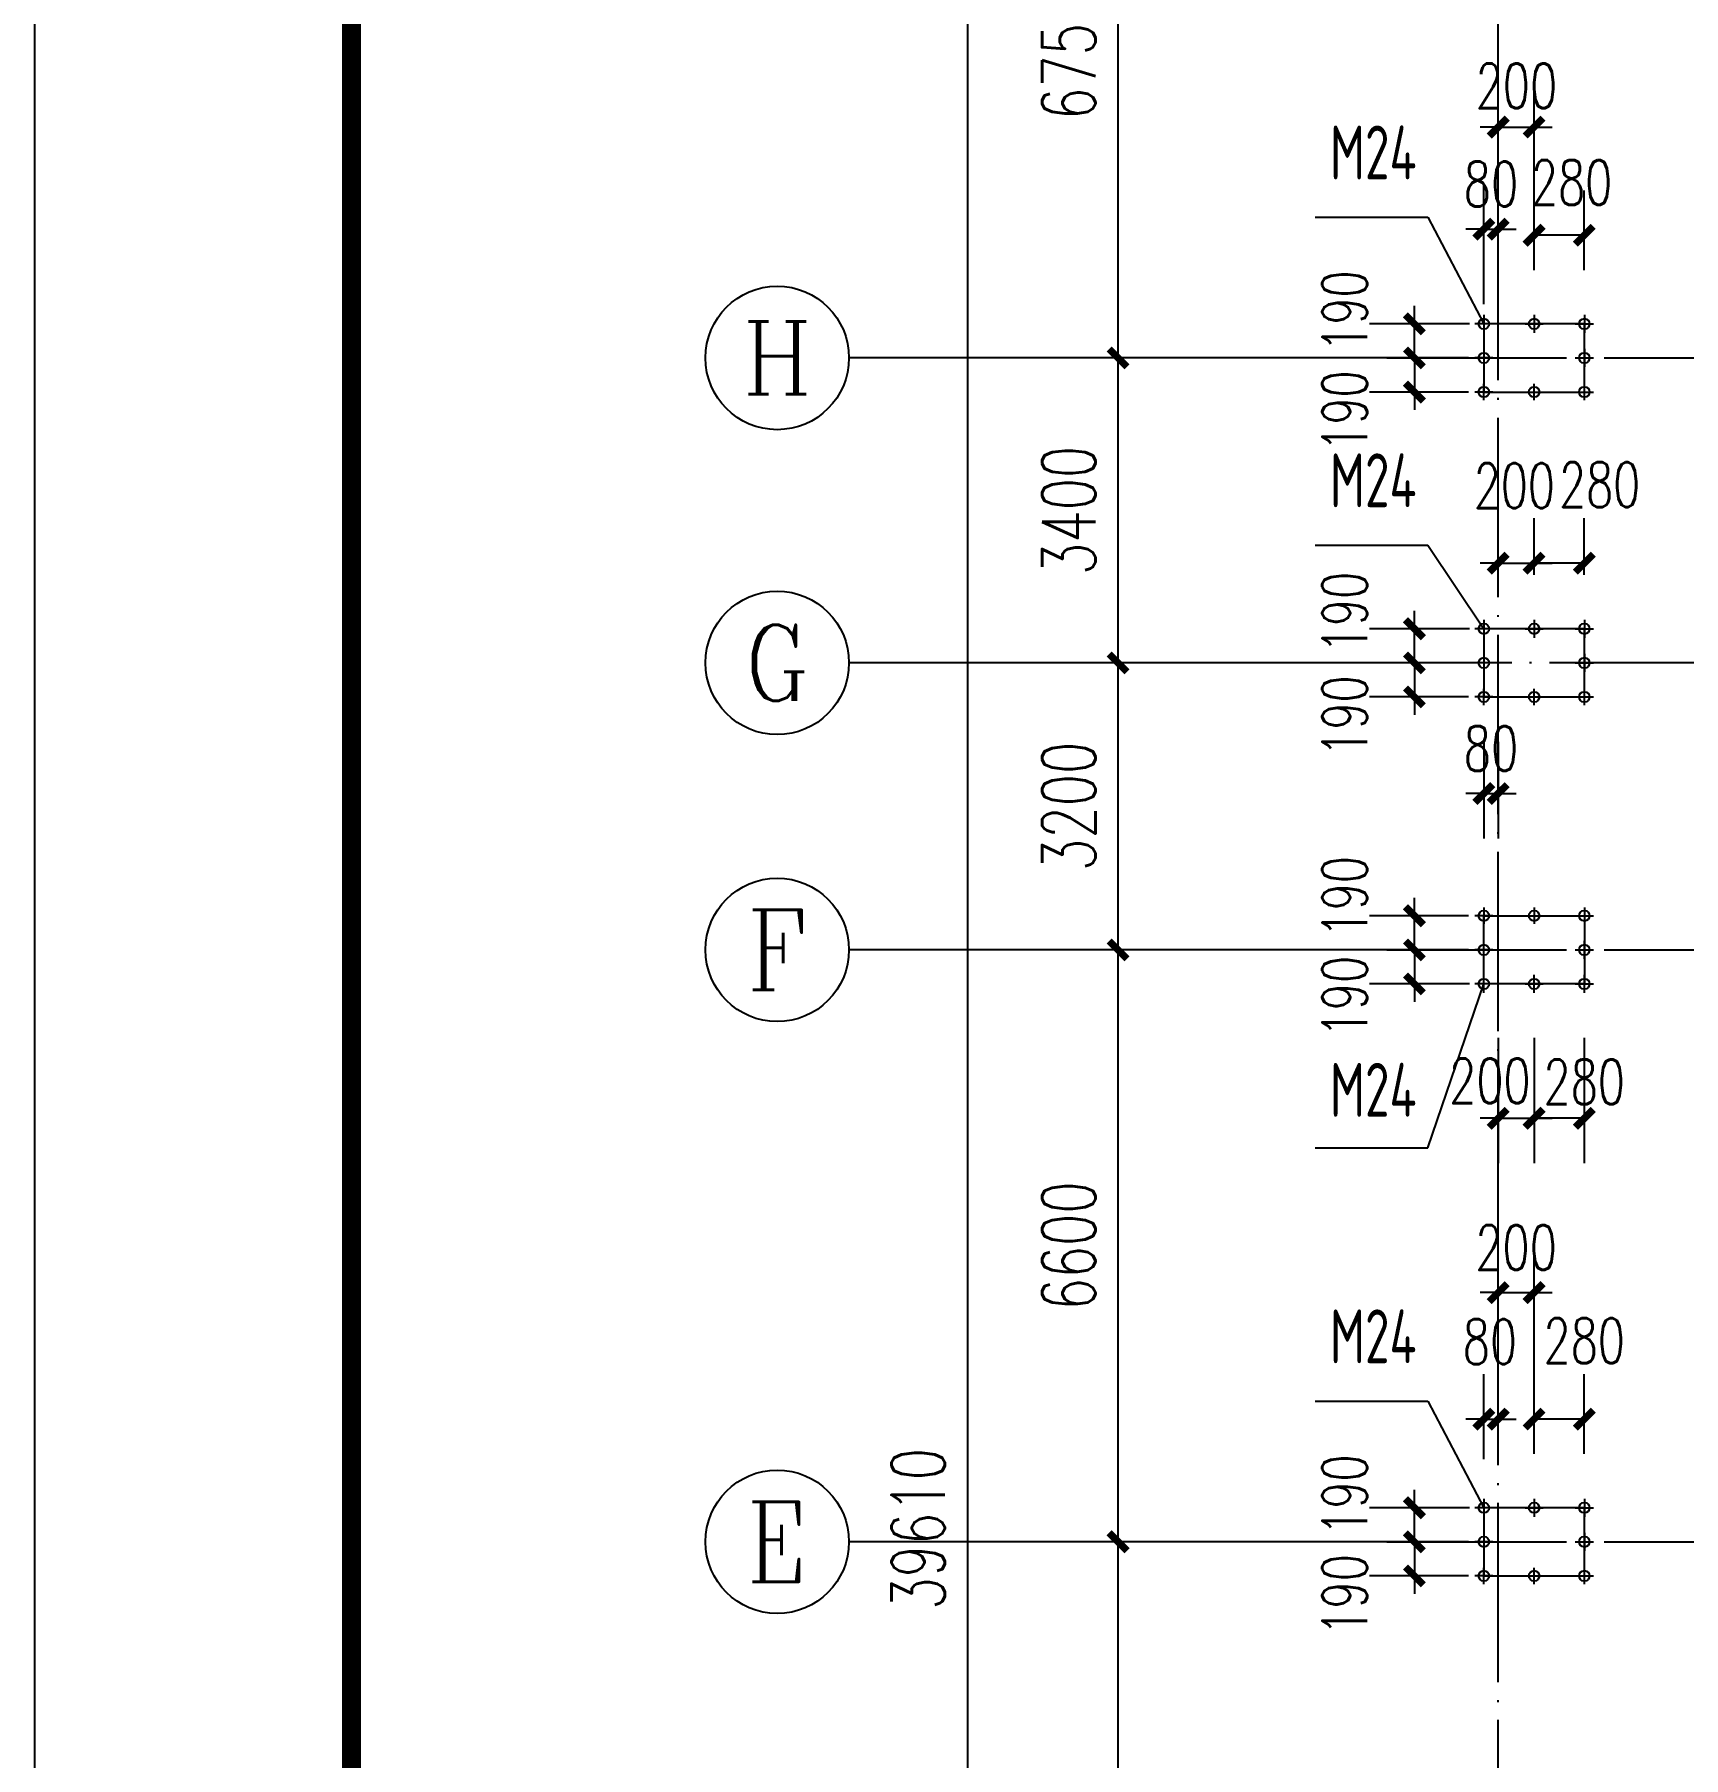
# Model space of a CAD drawing. Extents: x -89996 to 1006241, y -2176 to 440573.
# Drawn here: x 396096 to 414479, y 133138 to 152350 of the extents above; entities that cross this region are included whole.
import ezdxf
from ezdxf.enums import TextEntityAlignment as Align

# ---------------------------------------------------------------- set-up
doc = ezdxf.new("R2010")
doc.units = 0
doc.header["$LTSCALE"] = 1000
doc.header["$MEASUREMENT"] = 0
doc.linetypes.add('DOTE', pattern=[2.42, 2, -0.2, 0.02, -0.2])
for name, color, linetype in [('AXIS', 3, 'Continuous'), ('AXIS_TEXT', 7, 'Continuous'), ('DOTE', 1, 'DOTE'), ('PUB_TITLE', 4, 'Continuous'), ('TEXT', 7, 'Continuous'), ('WALL', 9, 'Continuous')]:
    doc.layers.add(name, color=color, linetype=linetype)
doc.styles.add('_TCH_AXIS', font='COMPLEX', dxfattribs={"bigfont": 'GBCBIG'})
doc.styles.add('_TCH_DIM_T3', font='SIMPLEX', dxfattribs={"width": 0.705882, "bigfont": 'GBCBIG'})
doc.styles.add('COMPLEX', font='COMPLEX')
doc.styles.add('TSSD_Label', font='tssdeng.shx', dxfattribs={"width": 0.7, "bigfont": 'hztxt.shx'})
doc.dimstyles.new('_TCH_ARCH&&200', dxfattribs={"dimtxt": 595, "dimasz": 200, "dimexe": 500, "dimexo": 600, "dimgap": 252.5, "dimtad": 1, "dimdec": 0, "dimzin": 0, "dimdsep": 46, "dimtxsty": '_TCH_DIM_T3', "dimblk": 'ARCHTICK', "dimcen": 0.09, "dimclrt": 7, "dimazin": 2, "dimtfac": 1, "dimtdec": 0, "dimtix": 1, "dimtmove": 2, "dimatfit": 3, "dimfxl": 0, "dimtolj": 1, "dimtzin": 0, "dimarcsym": 0})
doc.dimstyles.new('TCH-200-1', dxfattribs={"dimtxt": 595, "dimasz": 200, "dimexe": 500, "dimexo": 600, "dimgap": 252.5, "dimtad": 1, "dimdec": 0, "dimzin": 0, "dimdsep": 46, "dimtxsty": '_TCH_DIM_T3', "dimblk": 'ARCHTICK', "dimcen": 0.09, "dimclrd": 3, "dimclre": 3, "dimclrt": 7, "dimazin": 2, "dimtfac": 1, "dimtdec": 0, "dimtix": 1, "dimtmove": 2, "dimatfit": 3, "dimfxl": 0, "dimtolj": 1, "dimtzin": 0, "dimarcsym": 0})
doc.dimstyles.new('TCH-200-2', dxfattribs={"dimtxt": 500, "dimasz": 200, "dimexe": 500, "dimexo": 600, "dimgap": 252.5, "dimtad": 1, "dimdec": 0, "dimlfac": 0.5, "dimzin": 0, "dimdsep": 46, "dimtxsty": '_TCH_DIM_T3', "dimblk": 'ARCHTICK', "dimcen": 0.09, "dimclrd": 124, "dimclre": 124, "dimclrt": 7, "dimazin": 2, "dimtfac": 1, "dimtdec": 0, "dimtix": 1, "dimtmove": 2, "dimatfit": 3, "dimfxl": 0, "dimtolj": 1, "dimtzin": 0, "dimarcsym": 0})

# ---------------------------------------------------------------- blocks, each defined once
blk = doc.blocks.new('_ArchTick')
at = {"color": 0, "linetype": 'ByBlock', "const_width": 0.4}
blk.add_lwpolyline([(-0.5, -0.5), (0.5, 0.5)], dxfattribs=at)
blk = doc.blocks.new('*D1260')
at = {"layer": 'Defpoints', "color": 0, "transparency": 16777216}
for p in [(412413, 155493), (406497, 115883), (412413, 115883)]:
    blk.add_point(p, dxfattribs=at)
at = {"layer": 'WALL', "color": 3, "lineweight": -2, "transparency": 16777216}
for p, q in [((411813, 155493), (405997, 155493)), ((406497, 155493), (406497, 115883)), ((411813, 115883), (405997, 115883))]:
    blk.add_line(p, q, dxfattribs=at)
at = {"layer": 'WALL', "color": 3, "lineweight": -2, "transparency": 16777216, "xscale": 200, "yscale": 200, "zscale": 200}
for p, rotation in [((406497, 155493), 90), ((406497, 115883), 270)]:
    blk.add_blockref('_ArchTick', p, dxfattribs=dict(at, rotation=rotation))
at = {"layer": 'WALL', "color": 7, "transparency": 16777216, "insert": (405947, 135688), "char_height": 595, "attachment_point": 5, "rotation": 90, "style": '_TCH_DIM_T3'}
blk.add_mtext('\\A1;39610', dxfattribs=at)
blk = doc.blocks.new('*D2368')
at = {"color": 124, "linetype": 'ByBlock', "lineweight": -2, "transparency": 16777216}
for p, q in [((411479, 148743), (411479, 148943)), ((412083, 148743), (410979, 148743)), ((411479, 148743), (411479, 148363)), ((412081, 148363), (410979, 148363)), ((411479, 148363), (411479, 148163))]:
    blk.add_line(p, q, dxfattribs=at)
at = {"layer": 'Defpoints', "color": 0, "linetype": 'ByBlock', "transparency": 16777216}
for p in [(412683, 148743), (411479, 148363), (412681, 148363)]:
    blk.add_point(p, dxfattribs=at)
at = {"color": 124, "linetype": 'ByBlock', "lineweight": -2, "transparency": 16777216, "xscale": 200, "yscale": 200, "zscale": 200}
for p, rotation in [((411479, 148743), 270), ((411479, 148363), 90)]:
    blk.add_blockref('_ArchTick', p, dxfattribs=dict(at, rotation=rotation))
at = {"color": 7, "linetype": 'ByBlock', "transparency": 16777216, "insert": (410702, 148151), "char_height": 500, "attachment_point": 5, "rotation": 90, "style": '_TCH_DIM_T3'}
blk.add_mtext('\\A1;190', dxfattribs=at)
blk = doc.blocks.new('*D2369')
at = {"color": 124, "linetype": 'ByBlock', "lineweight": -2, "transparency": 16777216}
for p, q in [((411479, 149123), (411479, 149323)), ((412094, 149123), (410979, 149123)), ((411479, 148743), (411479, 149123)), ((412083, 148743), (410979, 148743)), ((411479, 148743), (411479, 148543))]:
    blk.add_line(p, q, dxfattribs=at)
at = {"layer": 'Defpoints', "color": 0, "linetype": 'ByBlock', "transparency": 16777216}
for p in [(411479, 149123), (412694, 149123), (412683, 148743)]:
    blk.add_point(p, dxfattribs=at)
at = {"color": 124, "linetype": 'ByBlock', "lineweight": -2, "transparency": 16777216, "xscale": 200, "yscale": 200, "zscale": 200}
for p, rotation in [((411479, 149123), 270), ((411479, 148743), 90)]:
    blk.add_blockref('_ArchTick', p, dxfattribs=dict(at, rotation=rotation))
at = {"color": 7, "linetype": 'ByBlock', "transparency": 16777216, "insert": (410702, 149265), "char_height": 500, "attachment_point": 5, "rotation": 90, "style": '_TCH_DIM_T3'}
blk.add_mtext('\\A1;190', dxfattribs=at)
blk = doc.blocks.new('*D2370')
at = {"color": 124, "linetype": 'ByBlock', "lineweight": -2, "transparency": 16777216}
for p, q in [((412413, 149723), (412413, 151817)), ((412813, 149723), (412813, 151817)), ((412413, 151317), (412213, 151317)), ((412413, 151317), (412813, 151317)), ((412813, 151317), (413013, 151317))]:
    blk.add_line(p, q, dxfattribs=at)
at = {"layer": 'Defpoints', "color": 0, "linetype": 'ByBlock', "transparency": 16777216}
for p in [(412813, 151317), (412413, 149123), (412813, 149123)]:
    blk.add_point(p, dxfattribs=at)
at = {"color": 124, "linetype": 'ByBlock', "lineweight": -2, "transparency": 16777216, "xscale": 200, "yscale": 200, "zscale": 200}
blk.add_blockref('_ArchTick', (412413, 151317), dxfattribs=at)
at = {"color": 124, "linetype": 'ByBlock', "lineweight": -2, "transparency": 16777216, "xscale": 200, "yscale": 200, "zscale": 200, "rotation": 180}
blk.add_blockref('_ArchTick', (412813, 151317), dxfattribs=at)
at = {"color": 7, "linetype": 'ByBlock', "transparency": 16777216, "insert": (412616, 151777), "char_height": 500, "attachment_point": 5, "style": '_TCH_DIM_T3'}
blk.add_mtext('\\A1;200', dxfattribs=at)
blk = doc.blocks.new('*D2371')
at = {"color": 124, "linetype": 'ByBlock', "lineweight": -2, "transparency": 16777216}
for p, q in [((412813, 149723), (412813, 150611)), ((413373, 149723), (413373, 150611)), ((413373, 150111), (412813, 150111))]:
    blk.add_line(p, q, dxfattribs=at)
at = {"layer": 'Defpoints', "color": 0, "linetype": 'ByBlock', "transparency": 16777216}
for p in [(412813, 150111), (412813, 149123), (413373, 149123)]:
    blk.add_point(p, dxfattribs=at)
at = {"color": 124, "linetype": 'ByBlock', "lineweight": -2, "transparency": 16777216, "xscale": 200, "yscale": 200, "zscale": 200, "rotation": 180}
blk.add_blockref('_ArchTick', (412813, 150111), dxfattribs=at)
at = {"color": 124, "linetype": 'ByBlock', "lineweight": -2, "transparency": 16777216, "xscale": 200, "yscale": 200, "zscale": 200}
blk.add_blockref('_ArchTick', (413373, 150111), dxfattribs=at)
at = {"color": 7, "linetype": 'ByBlock', "transparency": 16777216, "insert": (413232, 150699), "char_height": 500, "attachment_point": 5, "style": '_TCH_DIM_T3'}
blk.add_mtext('\\A1;280', dxfattribs=at)
blk = doc.blocks.new('*D2388')
at = {"color": 124, "linetype": 'ByBlock', "lineweight": -2, "transparency": 16777216}
for p, q in [((411479, 145343), (411479, 145543)), ((412083, 145343), (410979, 145343)), ((411479, 145343), (411479, 144963)), ((412081, 144963), (410979, 144963)), ((411479, 144963), (411479, 144763))]:
    blk.add_line(p, q, dxfattribs=at)
at = {"layer": 'Defpoints', "color": 0, "linetype": 'ByBlock', "transparency": 16777216}
for p in [(412683, 145343), (411479, 144963), (412681, 144963)]:
    blk.add_point(p, dxfattribs=at)
at = {"color": 124, "linetype": 'ByBlock', "lineweight": -2, "transparency": 16777216, "xscale": 200, "yscale": 200, "zscale": 200}
for p, rotation in [((411479, 145343), 270), ((411479, 144963), 90)]:
    blk.add_blockref('_ArchTick', p, dxfattribs=dict(at, rotation=rotation))
at = {"color": 7, "linetype": 'ByBlock', "transparency": 16777216, "insert": (410702, 144751), "char_height": 500, "attachment_point": 5, "rotation": 90, "style": '_TCH_DIM_T3'}
blk.add_mtext('\\A1;190', dxfattribs=at)
blk = doc.blocks.new('*D2389')
at = {"color": 124, "linetype": 'ByBlock', "lineweight": -2, "transparency": 16777216}
for p, q in [((411479, 145723), (411479, 145923)), ((412094, 145723), (410979, 145723)), ((411479, 145343), (411479, 145723)), ((412083, 145343), (410979, 145343)), ((411479, 145343), (411479, 145143))]:
    blk.add_line(p, q, dxfattribs=at)
at = {"layer": 'Defpoints', "color": 0, "linetype": 'ByBlock', "transparency": 16777216}
for p in [(411479, 145723), (412694, 145723), (412683, 145343)]:
    blk.add_point(p, dxfattribs=at)
at = {"color": 124, "linetype": 'ByBlock', "lineweight": -2, "transparency": 16777216, "xscale": 200, "yscale": 200, "zscale": 200}
for p, rotation in [((411479, 145723), 270), ((411479, 145343), 90)]:
    blk.add_blockref('_ArchTick', p, dxfattribs=dict(at, rotation=rotation))
at = {"color": 7, "linetype": 'ByBlock', "transparency": 16777216, "insert": (410702, 145905), "char_height": 500, "attachment_point": 5, "rotation": 90, "style": '_TCH_DIM_T3'}
blk.add_mtext('\\A1;190', dxfattribs=at)
blk = doc.blocks.new('*D2390')
at = {"color": 124, "linetype": 'ByBlock', "lineweight": -2, "transparency": 16777216}
for p, q in [((412413, 146323), (412413, 146955)), ((412813, 146323), (412813, 146955)), ((412413, 146455), (412213, 146455)), ((412413, 146455), (412813, 146455)), ((412813, 146455), (413013, 146455))]:
    blk.add_line(p, q, dxfattribs=at)
at = {"layer": 'Defpoints', "color": 0, "linetype": 'ByBlock', "transparency": 16777216}
for p in [(412813, 146455), (412413, 145723), (412813, 145723)]:
    blk.add_point(p, dxfattribs=at)
at = {"color": 124, "linetype": 'ByBlock', "lineweight": -2, "transparency": 16777216, "xscale": 200, "yscale": 200, "zscale": 200}
blk.add_blockref('_ArchTick', (412413, 146455), dxfattribs=at)
at = {"color": 124, "linetype": 'ByBlock', "lineweight": -2, "transparency": 16777216, "xscale": 200, "yscale": 200, "zscale": 200, "rotation": 180}
blk.add_blockref('_ArchTick', (412813, 146455), dxfattribs=at)
at = {"color": 7, "linetype": 'ByBlock', "transparency": 16777216, "insert": (412593, 147319), "char_height": 500, "attachment_point": 5, "style": '_TCH_DIM_T3'}
blk.add_mtext('\\A1;200', dxfattribs=at)
blk = doc.blocks.new('*D2391')
at = {"color": 124, "linetype": 'ByBlock', "lineweight": -2, "transparency": 16777216}
for p, q in [((412813, 146323), (412813, 146955)), ((413373, 146323), (413373, 146955)), ((413373, 146455), (412813, 146455))]:
    blk.add_line(p, q, dxfattribs=at)
at = {"layer": 'Defpoints', "color": 0, "linetype": 'ByBlock', "transparency": 16777216}
for p in [(412813, 146455), (412813, 145723), (413373, 145723)]:
    blk.add_point(p, dxfattribs=at)
at = {"color": 124, "linetype": 'ByBlock', "lineweight": -2, "transparency": 16777216, "xscale": 200, "yscale": 200, "zscale": 200, "rotation": 180}
blk.add_blockref('_ArchTick', (412813, 146455), dxfattribs=at)
at = {"color": 124, "linetype": 'ByBlock', "lineweight": -2, "transparency": 16777216, "xscale": 200, "yscale": 200, "zscale": 200}
blk.add_blockref('_ArchTick', (413373, 146455), dxfattribs=at)
at = {"color": 7, "linetype": 'ByBlock', "transparency": 16777216, "insert": (413544, 147330), "char_height": 500, "attachment_point": 5, "style": '_TCH_DIM_T3'}
blk.add_mtext('\\A1;280', dxfattribs=at)
blk = doc.blocks.new('*D2396')
at = {"color": 124, "linetype": 'ByBlock', "lineweight": -2, "transparency": 16777216}
for p, q in [((411479, 135543), (411479, 135743)), ((412083, 135543), (410979, 135543)), ((411479, 135543), (411479, 135163)), ((412081, 135163), (410979, 135163)), ((411479, 135163), (411479, 134963))]:
    blk.add_line(p, q, dxfattribs=at)
at = {"layer": 'Defpoints', "color": 0, "linetype": 'ByBlock', "transparency": 16777216}
for p in [(412683, 135543), (411479, 135163), (412681, 135163)]:
    blk.add_point(p, dxfattribs=at)
at = {"color": 124, "linetype": 'ByBlock', "lineweight": -2, "transparency": 16777216, "xscale": 200, "yscale": 200, "zscale": 200}
for p, rotation in [((411479, 135543), 270), ((411479, 135163), 90)]:
    blk.add_blockref('_ArchTick', p, dxfattribs=dict(at, rotation=rotation))
at = {"color": 7, "linetype": 'ByBlock', "transparency": 16777216, "insert": (410702, 134951), "char_height": 500, "attachment_point": 5, "rotation": 90, "style": '_TCH_DIM_T3'}
blk.add_mtext('\\A1;190', dxfattribs=at)
blk = doc.blocks.new('*D2397')
at = {"color": 124, "linetype": 'ByBlock', "lineweight": -2, "transparency": 16777216}
for p, q in [((411479, 135923), (411479, 136123)), ((412094, 135923), (410979, 135923)), ((411479, 135543), (411479, 135923)), ((412083, 135543), (410979, 135543)), ((411479, 135543), (411479, 135343))]:
    blk.add_line(p, q, dxfattribs=at)
at = {"layer": 'Defpoints', "color": 0, "linetype": 'ByBlock', "transparency": 16777216}
for p in [(411479, 135923), (412694, 135923), (412683, 135543)]:
    blk.add_point(p, dxfattribs=at)
at = {"color": 124, "linetype": 'ByBlock', "lineweight": -2, "transparency": 16777216, "xscale": 200, "yscale": 200, "zscale": 200}
for p, rotation in [((411479, 135923), 270), ((411479, 135543), 90)]:
    blk.add_blockref('_ArchTick', p, dxfattribs=dict(at, rotation=rotation))
at = {"color": 7, "linetype": 'ByBlock', "transparency": 16777216, "insert": (410702, 136065), "char_height": 500, "attachment_point": 5, "rotation": 90, "style": '_TCH_DIM_T3'}
blk.add_mtext('\\A1;190', dxfattribs=at)
blk = doc.blocks.new('*D2398')
at = {"color": 124, "linetype": 'ByBlock', "lineweight": -2, "transparency": 16777216}
for p, q in [((412253, 136463), (412253, 137411)), ((412413, 136458), (412413, 137411)), ((412253, 136911), (412053, 136911)), ((412253, 136911), (412413, 136911)), ((412413, 136911), (412613, 136911))]:
    blk.add_line(p, q, dxfattribs=at)
at = {"layer": 'Defpoints', "color": 0, "linetype": 'ByBlock', "transparency": 16777216}
for p in [(412413, 136911), (412253, 135863), (412413, 135858)]:
    blk.add_point(p, dxfattribs=at)
at = {"color": 124, "linetype": 'ByBlock', "lineweight": -2, "transparency": 16777216, "xscale": 200, "yscale": 200, "zscale": 200}
blk.add_blockref('_ArchTick', (412253, 136911), dxfattribs=at)
at = {"color": 124, "linetype": 'ByBlock', "lineweight": -2, "transparency": 16777216, "xscale": 200, "yscale": 200, "zscale": 200, "rotation": 180}
blk.add_blockref('_ArchTick', (412413, 136911), dxfattribs=at)
at = {"color": 7, "linetype": 'ByBlock', "transparency": 16777216, "insert": (412321, 137775), "char_height": 500, "attachment_point": 5, "style": '_TCH_DIM_T3'}
blk.add_mtext('\\A1;80', dxfattribs=at)
blk = doc.blocks.new('*D2399')
at = {"color": 124, "linetype": 'ByBlock', "lineweight": -2, "transparency": 16777216}
for p, q in [((412813, 136523), (412813, 137411)), ((413373, 136523), (413373, 137411)), ((413373, 136911), (412813, 136911))]:
    blk.add_line(p, q, dxfattribs=at)
at = {"layer": 'Defpoints', "color": 0, "linetype": 'ByBlock', "transparency": 16777216}
for p in [(412813, 136911), (412813, 135923), (413373, 135923)]:
    blk.add_point(p, dxfattribs=at)
at = {"color": 124, "linetype": 'ByBlock', "lineweight": -2, "transparency": 16777216, "xscale": 200, "yscale": 200, "zscale": 200, "rotation": 180}
blk.add_blockref('_ArchTick', (412813, 136911), dxfattribs=at)
at = {"color": 124, "linetype": 'ByBlock', "lineweight": -2, "transparency": 16777216, "xscale": 200, "yscale": 200, "zscale": 200}
blk.add_blockref('_ArchTick', (413373, 136911), dxfattribs=at)
at = {"color": 7, "linetype": 'ByBlock', "transparency": 16777216, "insert": (413372, 137785), "char_height": 500, "attachment_point": 5, "style": '_TCH_DIM_T3'}
blk.add_mtext('\\A1;280', dxfattribs=at)
blk = doc.blocks.new('*D2408')
at = {"color": 124, "linetype": 'ByBlock', "lineweight": -2, "transparency": 16777216}
for p, q in [((411479, 142523), (411479, 142723)), ((412081, 142523), (410979, 142523)), ((411479, 142143), (411479, 142523)), ((412083, 142143), (410979, 142143)), ((411479, 142143), (411479, 141943))]:
    blk.add_line(p, q, dxfattribs=at)
at = {"layer": 'Defpoints', "color": 0, "linetype": 'ByBlock', "transparency": 16777216}
for p in [(411479, 142523), (412681, 142523), (412683, 142143)]:
    blk.add_point(p, dxfattribs=at)
at = {"color": 124, "linetype": 'ByBlock', "lineweight": -2, "transparency": 16777216, "xscale": 200, "yscale": 200, "zscale": 200}
for p, rotation in [((411479, 142523), 270), ((411479, 142143), 90)]:
    blk.add_blockref('_ArchTick', p, dxfattribs=dict(at, rotation=rotation))
at = {"color": 7, "linetype": 'ByBlock', "transparency": 16777216, "insert": (410702, 142735), "char_height": 500, "attachment_point": 5, "rotation": 90, "style": '_TCH_DIM_T3'}
blk.add_mtext('\\A1;190', dxfattribs=at)
blk = doc.blocks.new('*D2409')
at = {"color": 124, "linetype": 'ByBlock', "lineweight": -2, "transparency": 16777216}
for p, q in [((411479, 142143), (411479, 142343)), ((412083, 142143), (410979, 142143)), ((411479, 142143), (411479, 141763)), ((412094, 141763), (410979, 141763)), ((411479, 141763), (411479, 141563))]:
    blk.add_line(p, q, dxfattribs=at)
at = {"layer": 'Defpoints', "color": 0, "linetype": 'ByBlock', "transparency": 16777216}
for p in [(412683, 142143), (411479, 141763), (412694, 141763)]:
    blk.add_point(p, dxfattribs=at)
at = {"color": 124, "linetype": 'ByBlock', "lineweight": -2, "transparency": 16777216, "xscale": 200, "yscale": 200, "zscale": 200}
for p, rotation in [((411479, 142143), 270), ((411479, 141763), 90)]:
    blk.add_blockref('_ArchTick', p, dxfattribs=dict(at, rotation=rotation))
at = {"color": 7, "linetype": 'ByBlock', "transparency": 16777216, "insert": (410702, 141622), "char_height": 500, "attachment_point": 5, "rotation": 90, "style": '_TCH_DIM_T3'}
blk.add_mtext('\\A1;190', dxfattribs=at)
blk = doc.blocks.new('*D2410')
at = {"color": 124, "linetype": 'ByBlock', "lineweight": -2, "transparency": 16777216}
for p, q in [((412413, 141163), (412413, 139765)), ((412813, 141163), (412813, 139765)), ((412413, 140265), (412213, 140265)), ((412413, 140265), (412813, 140265)), ((412813, 140265), (413013, 140265))]:
    blk.add_line(p, q, dxfattribs=at)
at = {"layer": 'Defpoints', "color": 0, "linetype": 'ByBlock', "transparency": 16777216}
for p in [(412413, 141763), (412813, 141763), (412813, 140265)]:
    blk.add_point(p, dxfattribs=at)
at = {"color": 124, "linetype": 'ByBlock', "lineweight": -2, "transparency": 16777216, "xscale": 200, "yscale": 200, "zscale": 200}
blk.add_blockref('_ArchTick', (412413, 140265), dxfattribs=at)
at = {"color": 124, "linetype": 'ByBlock', "lineweight": -2, "transparency": 16777216, "xscale": 200, "yscale": 200, "zscale": 200, "rotation": 180}
blk.add_blockref('_ArchTick', (412813, 140265), dxfattribs=at)
at = {"color": 7, "linetype": 'ByBlock', "transparency": 16777216, "insert": (412321, 140683), "char_height": 500, "attachment_point": 5, "style": '_TCH_DIM_T3'}
blk.add_mtext('\\A1;200', dxfattribs=at)
blk = doc.blocks.new('*D2411')
at = {"color": 124, "linetype": 'ByBlock', "lineweight": -2, "transparency": 16777216}
for p, q in [((412813, 141163), (412813, 139765)), ((413373, 141163), (413373, 139765)), ((413373, 140265), (412813, 140265))]:
    blk.add_line(p, q, dxfattribs=at)
at = {"layer": 'Defpoints', "color": 0, "linetype": 'ByBlock', "transparency": 16777216}
for p in [(412813, 141763), (413373, 141763), (412813, 140265)]:
    blk.add_point(p, dxfattribs=at)
at = {"color": 124, "linetype": 'ByBlock', "lineweight": -2, "transparency": 16777216, "xscale": 200, "yscale": 200, "zscale": 200, "rotation": 180}
blk.add_blockref('_ArchTick', (412813, 140265), dxfattribs=at)
at = {"color": 124, "linetype": 'ByBlock', "lineweight": -2, "transparency": 16777216, "xscale": 200, "yscale": 200, "zscale": 200}
blk.add_blockref('_ArchTick', (413373, 140265), dxfattribs=at)
at = {"color": 7, "linetype": 'ByBlock', "transparency": 16777216, "insert": (413372, 140672), "char_height": 500, "attachment_point": 5, "style": '_TCH_DIM_T3'}
blk.add_mtext('\\A1;280', dxfattribs=at)
blk = doc.blocks.new('*D2631')
at = {"color": 124, "linetype": 'ByBlock', "lineweight": -2, "transparency": 16777216}
for p, q in [((412253, 144464), (412253, 143386)), ((412413, 144464), (412413, 143386)), ((412253, 143886), (412053, 143886)), ((412253, 143886), (412413, 143886)), ((412413, 143886), (412613, 143886))]:
    blk.add_line(p, q, dxfattribs=at)
at = {"layer": 'Defpoints', "color": 0, "linetype": 'ByBlock', "transparency": 16777216}
for p in [(412253, 145064), (412413, 145064), (412413, 143886)]:
    blk.add_point(p, dxfattribs=at)
at = {"color": 124, "linetype": 'ByBlock', "lineweight": -2, "transparency": 16777216, "xscale": 200, "yscale": 200, "zscale": 200}
blk.add_blockref('_ArchTick', (412253, 143886), dxfattribs=at)
at = {"color": 124, "linetype": 'ByBlock', "lineweight": -2, "transparency": 16777216, "xscale": 200, "yscale": 200, "zscale": 200, "rotation": 180}
blk.add_blockref('_ArchTick', (412413, 143886), dxfattribs=at)
at = {"color": 7, "linetype": 'ByBlock', "transparency": 16777216, "insert": (412333, 144389), "char_height": 500, "attachment_point": 5, "style": '_TCH_DIM_T3'}
blk.add_mtext('\\A1;80', dxfattribs=at)
blk = doc.blocks.new('*D2632')
at = {"color": 124, "linetype": 'ByBlock', "lineweight": -2, "transparency": 16777216}
for p, q in [((412253, 149343), (412253, 150679)), ((412413, 149343), (412413, 150679)), ((412253, 150179), (412053, 150179)), ((412253, 150179), (412413, 150179)), ((412413, 150179), (412613, 150179))]:
    blk.add_line(p, q, dxfattribs=at)
at = {"layer": 'Defpoints', "color": 0, "linetype": 'ByBlock', "transparency": 16777216}
for p in [(412413, 150179), (412253, 148743), (412413, 148743)]:
    blk.add_point(p, dxfattribs=at)
at = {"color": 124, "linetype": 'ByBlock', "lineweight": -2, "transparency": 16777216, "xscale": 200, "yscale": 200, "zscale": 200}
blk.add_blockref('_ArchTick', (412253, 150179), dxfattribs=at)
at = {"color": 124, "linetype": 'ByBlock', "lineweight": -2, "transparency": 16777216, "xscale": 200, "yscale": 200, "zscale": 200, "rotation": 180}
blk.add_blockref('_ArchTick', (412413, 150179), dxfattribs=at)
at = {"color": 7, "linetype": 'ByBlock', "transparency": 16777216, "insert": (412333, 150682), "char_height": 500, "attachment_point": 5, "style": '_TCH_DIM_T3'}
blk.add_mtext('\\A1;80', dxfattribs=at)
blk = doc.blocks.new('*D2633')
at = {"color": 124, "linetype": 'ByBlock', "lineweight": -2, "transparency": 16777216}
for p, q in [((412413, 136523), (412413, 138821)), ((412813, 136523), (412813, 138821)), ((412413, 138321), (412213, 138321)), ((412413, 138321), (412813, 138321)), ((412813, 138321), (413013, 138321))]:
    blk.add_line(p, q, dxfattribs=at)
at = {"layer": 'Defpoints', "color": 0, "linetype": 'ByBlock', "transparency": 16777216}
for p in [(412813, 138321), (412413, 135923), (412813, 135923)]:
    blk.add_point(p, dxfattribs=at)
at = {"color": 124, "linetype": 'ByBlock', "lineweight": -2, "transparency": 16777216, "xscale": 200, "yscale": 200, "zscale": 200}
blk.add_blockref('_ArchTick', (412413, 138321), dxfattribs=at)
at = {"color": 124, "linetype": 'ByBlock', "lineweight": -2, "transparency": 16777216, "xscale": 200, "yscale": 200, "zscale": 200, "rotation": 180}
blk.add_blockref('_ArchTick', (412813, 138321), dxfattribs=at)
at = {"color": 7, "linetype": 'ByBlock', "transparency": 16777216, "insert": (412613, 138824), "char_height": 500, "attachment_point": 5, "style": '_TCH_DIM_T3'}
blk.add_mtext('\\A1;200', dxfattribs=at)
blk = doc.blocks.new('*D2682')
at = {"layer": 'AXIS', "color": 0, "lineweight": -2, "transparency": 16777216}
for p, q in [((410573, 135543), (407676, 135543)), ((408176, 128943), (408176, 135543)), ((410573, 128943), (407676, 128943))]:
    blk.add_line(p, q, dxfattribs=at)
at = {"layer": 'Defpoints', "color": 0, "transparency": 16777216}
for p in [(408176, 135543), (411173, 135543), (411173, 128943)]:
    blk.add_point(p, dxfattribs=at)
at = {"layer": 'AXIS', "color": 0, "lineweight": -2, "transparency": 16777216, "xscale": 200, "yscale": 200, "zscale": 200}
for p, rotation in [((408176, 135543), 90), ((408176, 128943), 270)]:
    blk.add_blockref('_ArchTick', p, dxfattribs=dict(at, rotation=rotation))
at = {"layer": 'AXIS', "color": 7, "transparency": 16777216, "insert": (407626, 132243), "char_height": 595, "attachment_point": 5, "rotation": 90, "style": '_TCH_DIM_T3'}
blk.add_mtext('\\A1;6600', dxfattribs=at)
blk = doc.blocks.new('*D2683')
at = {"layer": 'AXIS', "color": 0, "lineweight": -2, "transparency": 16777216}
for p, q in [((410573, 142143), (407676, 142143)), ((408176, 135543), (408176, 142143)), ((410573, 135543), (407676, 135543))]:
    blk.add_line(p, q, dxfattribs=at)
at = {"layer": 'Defpoints', "color": 0, "transparency": 16777216}
for p in [(408176, 142143), (411173, 142143), (411173, 135543)]:
    blk.add_point(p, dxfattribs=at)
at = {"layer": 'AXIS', "color": 0, "lineweight": -2, "transparency": 16777216, "xscale": 200, "yscale": 200, "zscale": 200}
for p, rotation in [((408176, 142143), 90), ((408176, 135543), 270)]:
    blk.add_blockref('_ArchTick', p, dxfattribs=dict(at, rotation=rotation))
at = {"layer": 'AXIS', "color": 7, "transparency": 16777216, "insert": (407626, 138843), "char_height": 595, "attachment_point": 5, "rotation": 90, "style": '_TCH_DIM_T3'}
blk.add_mtext('\\A1;6600', dxfattribs=at)
blk = doc.blocks.new('*D2684')
at = {"layer": 'AXIS', "color": 0, "lineweight": -2, "transparency": 16777216}
for p, q in [((410573, 145343), (407676, 145343)), ((408176, 142143), (408176, 145343)), ((410573, 142143), (407676, 142143))]:
    blk.add_line(p, q, dxfattribs=at)
at = {"layer": 'Defpoints', "color": 0, "transparency": 16777216}
for p in [(408176, 145343), (411173, 145343), (411173, 142143)]:
    blk.add_point(p, dxfattribs=at)
at = {"layer": 'AXIS', "color": 0, "lineweight": -2, "transparency": 16777216, "xscale": 200, "yscale": 200, "zscale": 200}
for p, rotation in [((408176, 145343), 90), ((408176, 142143), 270)]:
    blk.add_blockref('_ArchTick', p, dxfattribs=dict(at, rotation=rotation))
at = {"layer": 'AXIS', "color": 7, "transparency": 16777216, "insert": (407626, 143743), "char_height": 595, "attachment_point": 5, "rotation": 90, "style": '_TCH_DIM_T3'}
blk.add_mtext('\\A1;3200', dxfattribs=at)
blk = doc.blocks.new('*D2685')
at = {"layer": 'AXIS', "color": 0, "lineweight": -2, "transparency": 16777216}
for p, q in [((410573, 148743), (407676, 148743)), ((408176, 145343), (408176, 148743)), ((410573, 145343), (407676, 145343))]:
    blk.add_line(p, q, dxfattribs=at)
at = {"layer": 'Defpoints', "color": 0, "transparency": 16777216}
for p in [(408176, 148743), (411173, 148743), (411173, 145343)]:
    blk.add_point(p, dxfattribs=at)
at = {"layer": 'AXIS', "color": 0, "lineweight": -2, "transparency": 16777216, "xscale": 200, "yscale": 200, "zscale": 200}
for p, rotation in [((408176, 148743), 90), ((408176, 145343), 270)]:
    blk.add_blockref('_ArchTick', p, dxfattribs=dict(at, rotation=rotation))
at = {"layer": 'AXIS', "color": 7, "transparency": 16777216, "insert": (407626, 147043), "char_height": 595, "attachment_point": 5, "rotation": 90, "style": '_TCH_DIM_T3'}
blk.add_mtext('\\A1;3400', dxfattribs=at)
blk = doc.blocks.new('*D2686')
at = {"layer": 'AXIS', "color": 0, "lineweight": -2, "transparency": 16777216}
for p, q in [((410573, 155493), (407676, 155493)), ((408176, 148743), (408176, 155493)), ((410573, 148743), (407676, 148743))]:
    blk.add_line(p, q, dxfattribs=at)
at = {"layer": 'Defpoints', "color": 0, "transparency": 16777216}
for p in [(408176, 155493), (411173, 155493), (411173, 148743)]:
    blk.add_point(p, dxfattribs=at)
at = {"layer": 'AXIS', "color": 0, "lineweight": -2, "transparency": 16777216, "xscale": 200, "yscale": 200, "zscale": 200}
for p, rotation in [((408176, 155493), 90), ((408176, 148743), 270)]:
    blk.add_blockref('_ArchTick', p, dxfattribs=dict(at, rotation=rotation))
at = {"layer": 'AXIS', "color": 7, "transparency": 16777216, "insert": (407626, 152118), "char_height": 595, "attachment_point": 5, "rotation": 90, "style": '_TCH_DIM_T3'}
blk.add_mtext('\\A1;6750', dxfattribs=at)
blk = doc.blocks.new('_AXISO')
blk.add_circle((0, 0), 0.5)
at = {"layer": 'AXIS_TEXT', "style": 'COMPLEX', "width": 1.041667}
blk.add_attdef('A', text='', height=0.56, dxfattribs=at).set_placement((-0.25, -0.28), (0.25, -0.28), align=Align.FIT)

msp = doc.modelspace()

# ---------------------------------------------------------------- linework, layer by layer
for centre in [(412253.48, 149123.22), (412813.48, 149123.22), (413373.48, 149123.22), (412253.48, 148743.22), (413373.48, 148743.22), (412253.48, 148363.22), (412813.48, 148363.22), (413373.48, 148363.22), (412253.48, 145723.22), (412813.48, 145723.22), (413373.48, 145723.22), (412253.48, 145343.22), (413373.48, 145343.22), (412253.48, 144963.22), (412813.48, 144963.22), (413373.48, 144963.22), (412253.48, 142523.22), (412813.48, 142523.22), (413373.48, 142523.22), (412253.48, 142143.22), (413373.48, 142143.22), (412253.48, 141763.22), (412813.48, 141763.22), (413373.48, 141763.22), (412253.48, 135923.22), (412813.48, 135923.22), (413373.48, 135923.22), (412253.48, 135543.22), (413373.48, 135543.22), (412253.48, 135163.22), (412813.48, 135163.22), (413373.48, 135163.22)]:
    msp.add_circle(centre, 58.52)
at = {"layer": 'AXIS'}
for p, q in [((410373.85, 150312), (411627.88, 150312)), ((411627.88, 150312), (412253.48, 149123.22)), ((412354.15, 149123.22), (412152.81, 149123.22)), ((412253.48, 149223.89), (412253.48, 149022.55)), ((412712.81, 149123.22), (412914.15, 149123.22)), ((412813.48, 149223.89), (412813.48, 149022.55)), ((413272.81, 149123.22), (413474.15, 149123.22)), ((413373.48, 149223.89), (413373.48, 149022.55)), ((411173.48, 148743.22), (405176.05, 148743.22)), ((412354.15, 148743.22), (412152.81, 148743.22)), ((412253.48, 148843.89), (412253.48, 148642.55)), ((413272.81, 148743.22), (413474.15, 148743.22)), ((413373.48, 148843.89), (413373.48, 148642.55)), ((412354.15, 148363.22), (412152.81, 148363.22)), ((412253.48, 148272.55), (412253.48, 148453.89)), ((412712.81, 148363.22), (412914.15, 148363.22)), ((412813.48, 148272.55), (412813.48, 148453.89)), ((413272.81, 148363.22), (413474.15, 148363.22)), ((413373.48, 148272.55), (413373.48, 148453.89)), ((410373.85, 146656.66), (411627.88, 146656.66)), ((411627.88, 146656.66), (412253.48, 145723.22)), ((412253.48, 145823.89), (412253.48, 145622.55)), ((412813.48, 145823.89), (412813.48, 145622.55)), ((413373.48, 145823.89), (413373.48, 145622.55)), ((412354.15, 145723.22), (412152.81, 145723.22)), ((412712.81, 145723.22), (412914.15, 145723.22)), ((413272.81, 145723.22), (413474.15, 145723.22)), ((412253.48, 145443.89), (412253.48, 145242.55)), ((413373.48, 145443.89), (413373.48, 145242.55)), ((411173.48, 145343.22), (405176.05, 145343.22)), ((412354.15, 145343.22), (412152.81, 145343.22)), ((413272.81, 145343.22), (413474.15, 145343.22)), ((412253.48, 144872.55), (412253.48, 145053.89)), ((412813.48, 144872.55), (412813.48, 145053.89)), ((413373.48, 144872.55), (413373.48, 145053.89)), ((412354.15, 144963.22), (412152.81, 144963.22)), ((412712.81, 144963.22), (412914.15, 144963.22)), ((413272.81, 144963.22), (413474.15, 144963.22)), ((412253.48, 142613.89), (412253.48, 142432.55)), ((412813.48, 142613.89), (412813.48, 142432.55)), ((413373.48, 142613.89), (413373.48, 142432.55)), ((412354.15, 142523.22), (412152.81, 142523.22)), ((412712.81, 142523.22), (412914.15, 142523.22)), ((413272.81, 142523.22), (413474.15, 142523.22)), ((412253.48, 142042.55), (412253.48, 142243.89)), ((413373.48, 142042.55), (413373.48, 142243.89)), ((411173.48, 142143.22), (405176.05, 142143.22)), ((412354.15, 142143.22), (412152.81, 142143.22)), ((413272.81, 142143.22), (413474.15, 142143.22)), ((412253.48, 141662.55), (412253.48, 141863.89)), ((412813.48, 141662.55), (412813.48, 141863.89)), ((413373.48, 141662.55), (413373.48, 141863.89)), ((411627.88, 139936.99), (412253.48, 141763.22)), ((412354.15, 141763.22), (412152.81, 141763.22)), ((412712.81, 141763.22), (412914.15, 141763.22)), ((413272.81, 141763.22), (413474.15, 141763.22)), ((410373.85, 139936.99), (411627.88, 139936.99)), ((410373.85, 137112), (411627.88, 137112)), ((411627.88, 137112), (412253.48, 135923.22)), ((412253.48, 136023.89), (412253.48, 135822.55)), ((412813.48, 136023.89), (412813.48, 135822.55)), ((413373.48, 136023.89), (413373.48, 135822.55)), ((412354.15, 135923.22), (412152.81, 135923.22)), ((412712.81, 135923.22), (412914.15, 135923.22)), ((413272.81, 135923.22), (413474.15, 135923.22)), ((412253.48, 135643.89), (412253.48, 135442.55)), ((413373.48, 135643.89), (413373.48, 135442.55)), ((411173.48, 135543.22), (405176.05, 135543.22)), ((412354.15, 135543.22), (412152.81, 135543.22)), ((413272.81, 135543.22), (413474.15, 135543.22)), ((412253.48, 135072.55), (412253.48, 135253.89)), ((412813.48, 135072.55), (412813.48, 135253.89)), ((413373.48, 135072.55), (413373.48, 135253.89)), ((412354.15, 135163.22), (412152.81, 135163.22)), ((412712.81, 135163.22), (412914.15, 135163.22)), ((413272.81, 135163.22), (413474.15, 135163.22))]:
    msp.add_line(p, q, dxfattribs=at)
at = {"layer": 'DOTE'}
for p, q in [((412413.48, 114616.43), (412413.48, 156470.01)), ((411173.48, 148743.22), (502173.48, 148743.22)), ((422243.92, 145343.22), (411173.48, 145343.22)), ((411173.48, 142143.22), (502173.48, 142143.22)), ((411173.48, 135543.22), (502173.48, 135543.22))]:
    msp.add_line(p, q, dxfattribs=at)
for points in [[(412253.48, 149123.22), (412253.48, 148363.22), (413373.48, 148363.22), (413373.48, 149123.22)], [(412253.48, 145723.22), (412253.48, 144963.22), (413373.48, 144963.22), (413373.48, 145723.22)], [(412253.48, 141763.22), (412253.48, 142523.22), (413373.48, 142523.22), (413373.48, 141763.22)], [(412253.48, 135923.22), (412253.48, 135163.22), (413373.48, 135163.22), (413373.48, 135923.22)]]:
    msp.add_lwpolyline(points, close=True, dxfattribs=at)
at = {"layer": 'PUB_TITLE'}
msp.add_lwpolyline([(396096.09, 88593.71), (544696.09, 88593.71), (544696.09, 172593.71), (396096.09, 172593.71)], close=True, dxfattribs=at)
at = {"layer": 'PUB_TITLE', "const_width": 212.12}
msp.add_lwpolyline([(399631.44, 90007.85), (399631.44, 171179.57), (543281.95, 171179.57), (543281.95, 90007.85)], close=True, dxfattribs=at)

# ---------------------------------------------------------------- block references
at = {"layer": 'AXIS'}
ref = msp.add_blockref('_AXISO', (404376.05, 148743.22), dxfattribs=dict(at, xscale=1600, yscale=1600, zscale=1600))
ref.add_attrib('A', 'H', dxfattribs={"layer": 'AXIS_TEXT', "height": 811.03, "style": '_TCH_AXIS'}).set_placement((403989.84, 148337.7), (404762.26, 148337.7), align=Align.FIT)
ref = msp.add_blockref('_AXISO', (404376.05, 145343.22), dxfattribs=dict(at, xscale=1600, yscale=1600, zscale=1600))
ref.add_attrib('A', 'G', dxfattribs={"layer": 'AXIS_TEXT', "height": 850.37, "style": '_TCH_AXIS'}).set_placement((404011.61, 144918.04), (404740.49, 144918.04), align=Align.FIT)
ref = msp.add_blockref('_AXISO', (404376.05, 142143.22), dxfattribs=dict(at, xscale=1600, yscale=1600, zscale=1600))
ref.add_attrib('A', 'F', dxfattribs={"layer": 'AXIS_TEXT', "height": 890.88, "style": '_TCH_AXIS'}).set_placement((404036.66, 141697.78), (404715.43, 141697.78), align=Align.FIT)
ref = msp.add_blockref('_AXISO', (404376.05, 135543.22), dxfattribs=dict(at, xscale=1600, yscale=1600, zscale=1600))
ref.add_attrib('A', 'E', dxfattribs={"layer": 'AXIS_TEXT', "height": 890.88, "style": '_TCH_AXIS'}).set_placement((404036.66, 135097.78), (404715.43, 135097.78), align=Align.FIT)

# ---------------------------------------------------------------- texts
at = {"layer": 'TEXT', "style": 'TSSD_Label', "width": 0.7}
for p in [(411019.8, 150554.27), (411019.8, 146898.93), (411019.8, 140102.9), (411019.8, 137354.27)]:
    msp.add_text('M24', height=600, dxfattribs=at).set_placement(p, align=Align.BOTTOM_CENTER)

# ---------------------------------------------------------------- dimensions: what is measured, and where the dimension line sits
at = {"linetype": 'ByBlock'}
for base, p1, p2, angle, picture, middle in [((412813.48, 151316.86), (412413.48, 149123.22), (412813.48, 149123.22), 180, '*D2370', (412615.94, 151776.56)), ((411478.59, 149123.22), (412683.48, 148743.22), (412693.57, 149123.22), 90, '*D2369', (410701.98, 149264.88)), ((411478.59, 148363.22), (412683.48, 148743.22), (412681.09, 148363.22), 270, '*D2368', (410701.98, 148150.96)), ((412813.48, 146455.42), (412413.48, 145723.22), (412813.48, 145723.22), 180, '*D2390', (412593.27, 147319.34)), ((411478.59, 145723.22), (412683.48, 145343.22), (412693.57, 145723.22), 90, '*D2389', (410701.98, 145904.88)), ((411478.59, 144963.22), (412683.48, 145343.22), (412681.09, 144963.22), 270, '*D2388', (410701.98, 144750.96)), ((411478.59, 142523.22), (412683.48, 142143.22), (412681.09, 142523.22), 90, '*D2408', (410701.98, 142735.49)), ((411478.59, 141763.22), (412683.48, 142143.22), (412693.57, 141763.22), 270, '*D2409', (410701.98, 141621.56)), ((412813.48, 140265.07), (412413.48, 141763.22), (412813.48, 141763.22), 180, '*D2410', (412320.89, 140682.66)), ((412413.48, 136910.75), (412253.48, 135863.22), (412413.48, 135857.52), 180, '*D2398', (412320.89, 137774.68)), ((411478.59, 135923.22), (412683.48, 135543.22), (412693.57, 135923.22), 90, '*D2397', (410701.98, 136064.88)), ((411478.59, 135163.22), (412683.48, 135543.22), (412681.09, 135163.22), 270, '*D2396', (410701.98, 134950.96))]:
    dim = msp.add_linear_dim(base=base, p1=p1, p2=p2, angle=angle, dimstyle='TCH-200-2', dxfattribs=at)
    dim.commit()
    dim.dimension.update_dxf_attribs({"geometry": picture, "text_midpoint": middle, "dimtype": 128})
for base, p1, p2, picture, middle in [((412413.48, 150179.31), (412253.48, 148743.22), (412413.48, 148743.22), '*D2632', (412333.48, 150681.81)), ((412413.48, 143886.38), (412253.48, 145063.94), (412413.48, 145063.94), '*D2631', (412333.48, 144388.88)), ((412813.48, 138321.4), (412413.48, 135923.22), (412813.48, 135923.22), '*D2633', (412613.48, 138823.9))]:
    dim = msp.add_linear_dim(base=base, p1=p1, p2=p2, dimstyle='TCH-200-2', dxfattribs=at)
    dim.commit()
    dim.dimension.update_dxf_attribs({"geometry": picture, "text_midpoint": middle})
for base, p1, p2, picture, middle in [((412813.48, 150110.75), (413373.48, 149123.22), (412813.48, 149123.22), '*D2371', (413232.44, 150699.33)), ((412813.48, 146455.42), (413373.48, 145723.22), (412813.48, 145723.22), '*D2391', (413543.67, 147330.08)), ((412813.48, 140265.07), (413373.48, 141763.22), (412813.48, 141763.22), '*D2411', (413371.63, 140671.92)), ((412813.48, 136910.75), (413373.48, 135923.22), (412813.48, 135923.22), '*D2399', (413371.63, 137785.42))]:
    dim = msp.add_linear_dim(base=base, p1=p1, p2=p2, dimstyle='TCH-200-2', dxfattribs=at)
    dim.commit()
    dim.dimension.update_dxf_attribs({"geometry": picture, "text_midpoint": middle, "dimtype": 128})
at = {"layer": 'AXIS'}
for p1, p2, picture, middle in [((411173.48, 148743.22), (411173.48, 155493.22), '*D2686', (407626.05, 152118.22)), ((411173.48, 145343.22), (411173.48, 148743.22), '*D2685', (407626.05, 147043.22)), ((411173.48, 142143.22), (411173.48, 145343.22), '*D2684', (407626.05, 143743.22)), ((411173.48, 135543.22), (411173.48, 142143.22), '*D2683', (407626.05, 138843.22)), ((411173.48, 128943.22), (411173.48, 135543.22), '*D2682', (407626.05, 132243.22))]:
    dim = msp.add_aligned_dim(p1=p1, p2=p2, distance=2997.43, dimstyle='_TCH_ARCH&&200', dxfattribs=at)
    dim.commit()
    dim.dimension.update_dxf_attribs({"geometry": picture, "text_midpoint": middle})
at = {"layer": 'WALL'}
dim = msp.add_linear_dim(base=(406497.16, 115883.22), p1=(412413.48, 155493.22), p2=(412413.48, 115883.22), angle=90, dimstyle='TCH-200-1', dxfattribs=at)
dim.commit()
dim.dimension.update_dxf_attribs({"geometry": '*D1260', "text_midpoint": (405947.16, 135688.22)})

doc.saveas('drawing.dxf')
